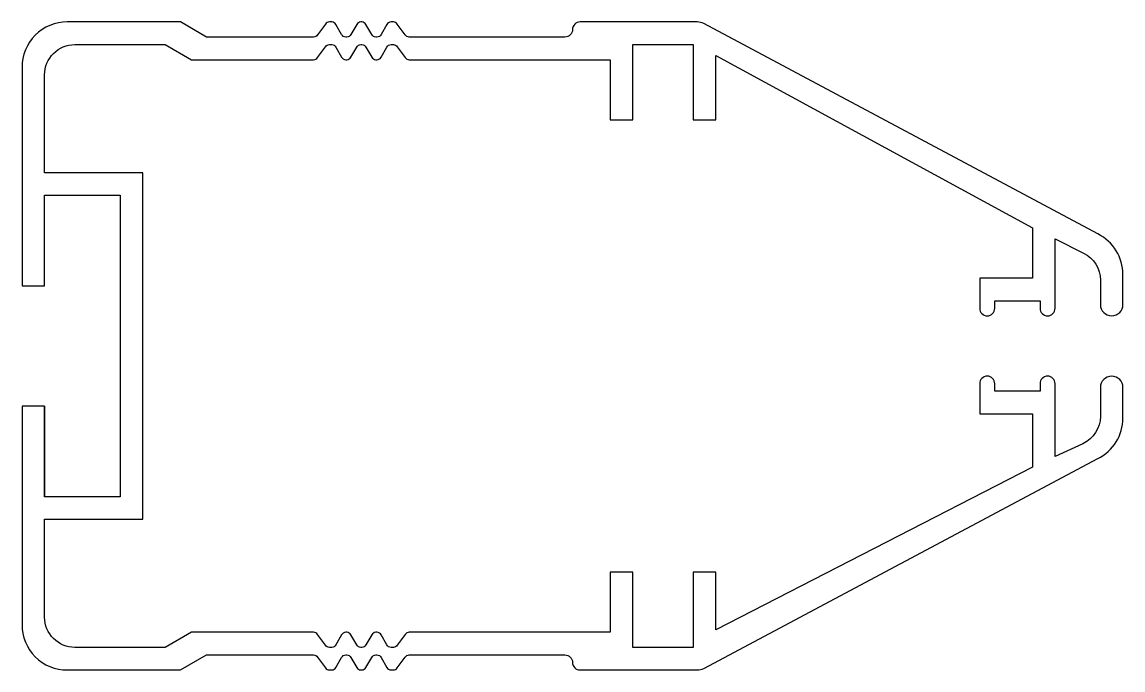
# Model space of a CAD drawing. Extents: x 121.2 to 194.2, y 193.6 to 236.6.
import ezdxf

# ---------------------------------------------------------------- set-up
doc = ezdxf.new("R2010")
doc.units = 0
doc.layers.add('ANA', color=220, linetype='CONTINUOUS')

msp = doc.modelspace()

# ---------------------------------------------------------------- linework, layer by layer
at = {"layer": 'ANA', "color": 7, "linetype": 'BYBLOCK'}
msp.add_lwpolyline([(146.65, 194.41, -0.265773), (146.908, 194.558), (157.237, 194.558, -0.414214), (157.737, 194.058, 0.414214), (158.237, 193.558), (166.003, 193.558, 0.115365), (166.446, 193.661), (192.567, 207.584, 0.285219), (194.237, 210.273), (194.237, 212.308, 1), (192.737, 212.308), (192.737, 210.388, -0.291473), (191.582, 208.576), (189.737, 207.715), (189.737, 212.558, 1), (188.737, 212.558), (188.737, 212.058), (185.737, 212.058), (185.737, 212.558, 1), (184.737, 212.558), (184.737, 210.558), (188.237, 210.558), (188.237, 207.016), (167.237, 196.223), (167.237, 200.058), (165.737, 200.058), (165.737, 195.058), (161.737, 195.058), (161.737, 200.058), (160.237, 200.058), (160.237, 196.058), (157.737, 196.058), (146.908, 196.058, 0.265773), (146.65, 195.91), (146.118, 195.206, -0.265773), (145.859, 195.058), (145.703, 195.058, -0.294108), (145.429, 195.234), (145.044, 195.882, 0.294108), (144.771, 196.058), (144.703, 196.058, 0.294108), (144.429, 195.882), (144.044, 195.234, -0.294108), (143.771, 195.058), (143.703, 195.058, -0.294108), (143.429, 195.234), (143.044, 195.882, 0.294108), (142.771, 196.058), (142.703, 196.058, 0.294108), (142.429, 195.882), (142.044, 195.234, -0.294108), (141.771, 195.058), (141.614, 195.058, -0.265773), (141.355, 195.206), (140.824, 195.91, 0.265773), (140.565, 196.058), (132.469, 196.058), (130.737, 195.058), (124.737, 195.058, -0.414214), (122.737, 197.058), (122.737, 203.558), (129.237, 203.558), (129.237, 226.558), (122.737, 226.558), (122.737, 233.058, -0.414214), (124.737, 235.058), (128.737, 235.058), (129.737, 235.058), (130.737, 235.058), (132.469, 234.058), (140.565, 234.058, 0.265773), (140.824, 234.206), (141.355, 234.91, -0.265773), (141.614, 235.058), (141.771, 235.058, -0.294108), (142.044, 234.882), (142.429, 234.234, 0.294108), (142.703, 234.058), (142.771, 234.058, 0.294108), (143.044, 234.234), (143.429, 234.882, -0.294108), (143.703, 235.058), (143.771, 235.058, -0.294108), (144.044, 234.882), (144.429, 234.234, 0.294108), (144.703, 234.058), (144.771, 234.058, 0.294108), (145.044, 234.234), (145.429, 234.882, -0.294108), (145.703, 235.058), (145.859, 235.058, -0.265773), (146.118, 234.91), (146.65, 234.206, 0.265773), (146.908, 234.058), (157.737, 234.058), (160.237, 234.058), (160.237, 230.058), (161.737, 230.058), (161.737, 235.058), (165.737, 235.058), (165.737, 234.549), (165.737, 230.058), (167.237, 230.058), (167.237, 234.329), (188.237, 222.908), (188.237, 219.558), (184.737, 219.558), (184.737, 217.558, 1), (185.737, 217.558), (185.737, 218.058), (188.737, 218.058), (188.737, 217.558, 1), (189.737, 217.558), (189.737, 222.163), (191.626, 221.226, -0.284891), (192.737, 219.434), (192.737, 217.808, 1), (194.237, 217.808), (194.237, 219.802, 0.284891), (192.57, 222.49), (166.447, 236.453, 0.115673), (166.002, 236.558), (158.237, 236.558, 0.414214), (157.737, 236.058, -0.414214), (157.237, 235.558), (146.908, 235.558, -0.265773), (146.65, 235.706), (146.118, 236.41, 0.265773), (145.859, 236.558), (145.703, 236.558, 0.294108), (145.429, 236.382), (145.044, 235.734, -0.294108), (144.771, 235.558), (144.703, 235.558, -0.294108), (144.429, 235.734), (144.044, 236.382, 0.294108), (143.771, 236.558), (143.703, 236.558, 0.294108), (143.429, 236.382), (143.044, 235.734, -0.294108), (142.771, 235.558), (142.703, 235.558, -0.294108), (142.429, 235.734), (142.044, 236.382, 0.294108), (141.771, 236.558), (141.614, 236.558, 0.265773), (141.355, 236.41), (140.824, 235.706, -0.265773), (140.565, 235.558), (133.469, 235.558), (131.737, 236.558), (124.237, 236.558, 0.414214), (121.237, 233.558), (121.237, 219.058), (122.737, 219.058), (122.737, 225.058), (127.737, 225.058), (127.737, 224.558), (127.737, 205.558), (127.737, 205.058), (122.737, 205.058), (122.737, 205.558), (122.737, 211.058), (122.737, 205.058), (122.737, 211.058), (121.237, 211.058), (121.237, 196.558, 0.414214), (124.237, 193.558), (128.737, 193.558), (131.737, 193.558), (133.469, 194.558), (140.565, 194.558, -0.265773), (140.824, 194.41), (141.355, 193.706, 0.265773), (141.614, 193.558), (141.771, 193.558, 0.294108), (142.044, 193.734), (142.429, 194.382, -0.294108), (142.703, 194.558), (142.771, 194.558, -0.294108), (143.044, 194.382), (143.429, 193.734, 0.294108), (143.703, 193.558), (143.771, 193.558, 0.294108), (144.044, 193.734), (144.429, 194.382, -0.294108), (144.703, 194.558), (144.771, 194.558, -0.294108), (145.044, 194.382), (145.429, 193.734, 0.294108), (145.703, 193.558), (145.859, 193.558, 0.265773), (146.118, 193.706)], format="xyb", close=True, dxfattribs=at)

doc.saveas('drawing.dxf')
